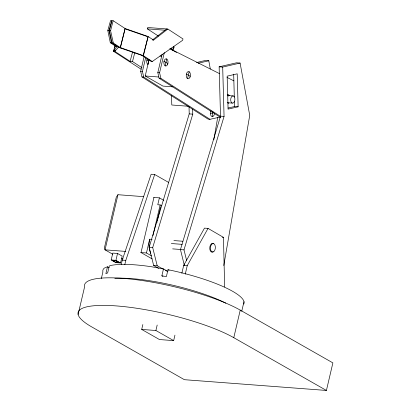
<?xml version="1.0" encoding="UTF-8"?>
<svg xmlns="http://www.w3.org/2000/svg" width="411" height="411" viewBox="0 0 411 411"><rect width="100%" height="100%" fill="white"/><g stroke="black" fill="none" stroke-linecap="round" stroke-linejoin="round"><path stroke-width="0.62" d="M213.859 139.622L217.676 117.541M223.774 265.542L249.734 115.399L240.091 63.058L236.541 62.791L219.14 66.818L220.517 116.159L180.45 249.59L184.354 265.347M78.116 314.456L84.584 286.888A86.973 18.675 13.2 0 1 142.874 280.646A86.973 18.675 13.2 0 1 240.245 310.12L332.884 362.882L326.416 390.45L184.4 379.692L91.761 326.925A86.973 18.675 13.2 0 1 116.452 305.923A86.973 18.675 13.2 0 1 233.782 337.683L326.416 390.45M220.794 116.919L209.964 119.308L208.187 119.175L141.965 76.924L140.649 71.329L144.097 56.631M209.964 119.308L143.737 77.057L142.422 71.463L145.73 57.376M172.856 86.844L162.977 86.094L145.222 75.978L149.07 59.564M143.773 196.669L117.962 194.711L105.031 249.847L112.753 254.239M101.347 278.54L102.894 271.943A72.475 15.561 13.2 0 1 104.302 268.106L107.487 266.77L109.151 267.715M107.487 266.77L105.868 273.659L107.646 272.919L109.259 266.025L110.425 265.537A72.475 15.561 13.2 0 1 151.469 266.744L163.48 268.917L167.924 271.45M111.186 259.993L112.804 253.104L117.536 253.459L122.17 256.099L120.551 262.989L115.82 262.634L111.186 259.993L115.923 260.353L120.551 262.989M220.502 117.382L159.124 78.224L157.809 72.629L162.119 54.252M220.661 116.488L160.896 78.357L159.586 72.762L164.328 52.551M115.923 260.353L117.536 253.459M116.01 262.47L112.105 260.24L115.727 260.517L119.632 262.742L116.01 262.47L116.334 261.088L114.869 260.255M165.14 65.868L166.758 58.979M172.05 49.972A8.698 1.87 13.2 0 0 171.038 49.299L171.325 48.077M121.255 264.365L122.252 260.112L151.145 174.228L154.695 174.5L168.484 182.35M172.574 50.147L173.622 46.571A3.622 0.776 13.2 0 1 173.493 47.342M173.17 50.743L174.033 47.065M124.805 264.638L125.802 260.379L154.695 174.5M153.94 197.439L141.009 252.57L152.039 258.853M151.418 255.812L146.455 252.981L149.686 239.202L152.055 239.382M153.678 197.419L159.386 197.85L157.767 204.745L160.136 204.925L161.79 205.865M187.529 78.624L189.142 71.73M152.923 235.673L160.136 204.925M157.351 220.522L160.583 206.738M174.942 335.145L173.658 340.621L159.458 339.543L141.697 329.432L142.838 324.567M162.977 276.439L161.862 275.807L163.48 268.917M243.769 304.037A72.475 15.561 13.2 0 0 169.599 270.022L167.991 269.729L166.373 276.624L161.862 275.807M173.658 340.621L155.903 330.506L157.182 325.034M181.847 273.269L183.702 265.362L204.493 228.126L208.043 228.398L223.466 237.358L224.642 286.929M185.258 274.147L187.252 265.634L208.043 228.398M228.48 96.159L228.757 94.977M233.782 337.683L240.245 310.12M241.735 311.286L243.985 301.695M125.124 28.529L120.418 47.63L143.424 55.629L148.13 36.528L125.124 28.529L120.259 47.568M121.415 48.318L119.072 47.491L112.126 42.96L109.403 30.625L111.956 20.637L113.138 20.73L125.894 29.032M143.424 55.629L142.242 55.536L121.574 48.385L113.313 43.042L110.59 30.707L113.138 20.73M113.955 50.692L114.428 48.858M114.746 47.635L115.224 45.801M142.011 67.753L132.491 61.542L130.123 61.362L114.957 51.473L115.275 50.245M130.123 61.362L132.522 52.156M132.491 61.542L134.726 52.947M158.333 36.034L147.349 28.868L147.703 27.511L167.822 29.032L182.993 38.927L182.638 40.288L152.27 61.496L151.089 61.403L141.99 55.47L143.172 55.557L152.27 61.496M143.172 55.557L148.13 36.528L153.591 40.088L167.822 29.032M141.024 69.156L113.477 51.283L116.688 46.905L110.318 42.749L107.8 30.517L110.564 20.55L111.746 20.637L108.982 30.609L111.504 42.842L118.476 47.388L114.659 51.37M113.477 51.283L115.167 45.174M158.636 268.326L153.657 265.496L149.157 247.314L189.219 113.888L189.024 106.839M163.84 269.534L157.208 265.763L152.702 247.581L192.769 114.155L192.625 109.028M186.702 260.764L184 249.857L224.062 116.426L222.69 67.085L240.091 63.058M117.962 194.711L116.267 197.259L104.307 248.259L105.031 249.847L125.807 251.419M152.897 39.615L166.64 28.945M196.545 62.529L205.248 60.515L208.793 60.782L210.304 68.981M198.23 63.227L208.793 60.782M228.074 108.036L234.578 106.531L238.123 106.798L237.209 73.826L227.155 76.153L228.074 109.126L238.123 106.798M210.437 113.436L213.576 112.742M109.403 30.625L110.59 30.707M112.126 42.96L113.313 43.042M219.14 66.818L222.69 67.085M189.219 113.888L192.769 114.155M220.517 116.159L224.062 116.426M180.45 249.59L184 249.857M149.157 247.314L152.702 247.581M153.657 265.496L157.208 265.763M147.349 28.868L165.022 30.209M107.8 30.517L108.982 30.609M152.404 39.995L153.591 40.088M110.318 42.749L111.504 42.842M113.77 51.38L114.957 51.473M159.951 56.055L161.8 56.194M140.649 71.329L142.422 71.463M157.809 72.629L159.586 72.762M145.222 75.978L158.805 77.011M141.965 76.924L143.737 77.057M159.124 78.224L160.896 78.357M227.555 95.511L233.273 95.943A3.622 2.081 -85.7 0 1 234.296 101.779A3.622 2.081 -85.7 0 1 230.771 100.834A3.622 2.081 -85.7 0 1 233.273 95.943M227.201 102.709L232.287 103.094M188.906 106.3L171.788 105L171.546 95.486M222.279 237.265L223.466 237.358M173.925 240.574L182.803 241.247M211.973 243.456L213.242 243.553A4.259 2.445 -85.7 0 1 214.855 250.099A4.259 2.445 -85.7 0 1 210.632 249.754A4.259 2.445 -85.7 0 1 213.242 243.553M171.325 243.533L182.104 244.35M172.646 248.876L180.886 249.498M140.747 252.549L146.455 252.981M121.733 258.735L122.992 258.832M122.252 260.112L125.802 260.379M183.702 265.362L187.252 265.634M141.697 329.432L155.903 330.506M126.28 29.284L146.948 36.435M169.789 48.621L219.577 73.667M227.021 77.412L233.885 80.864M165.494 270.479L166.599 271.106M171.038 49.299L176.56 52.444M164.02 61.326L167.878 63.525M186.404 74.078L190.267 76.276M146.855 60.027L148.787 61.126L147.981 64.568A3.622 2.081 -85.7 0 1 147.518 58.449M159.386 197.85L163.794 200.363M156.257 221.462L157.356 222.089M167.991 269.729L169.096 270.361M233.679 74.191L234.311 97.022M234.434 101.46L234.578 106.531M212.502 111.777L212.61 116.56M114.818 278.334A72.475 15.561 13.2 0 1 225.798 303.159M213.211 251.671A4.346 2.497 -85.7 0 1 209.749 248.177A4.346 2.497 -85.7 0 1 213.232 243.682M150.745 253.335A14.493 8.323 -85.7 0 1 149.686 239.202M214.568 113.457A3.622 2.081 -85.7 0 1 211.557 116.313A3.622 2.081 -85.7 0 1 210.992 110.765M227.473 94.874A4.346 2.497 -85.7 0 1 229.328 95.46M228.742 102.971A4.346 2.497 -85.7 0 1 228.105 103.356M167.601 64.378A3.622 2.081 -85.7 0 0 166.229 58.809A3.622 2.081 -85.7 0 0 164.01 64.085A3.622 2.081 -85.7 0 0 167.601 64.378M189.99 77.129A3.622 2.081 -85.7 0 0 188.618 71.565A3.622 2.081 -85.7 0 0 186.399 76.836A3.622 2.081 -85.7 0 0 189.99 77.129"/></g></svg>
